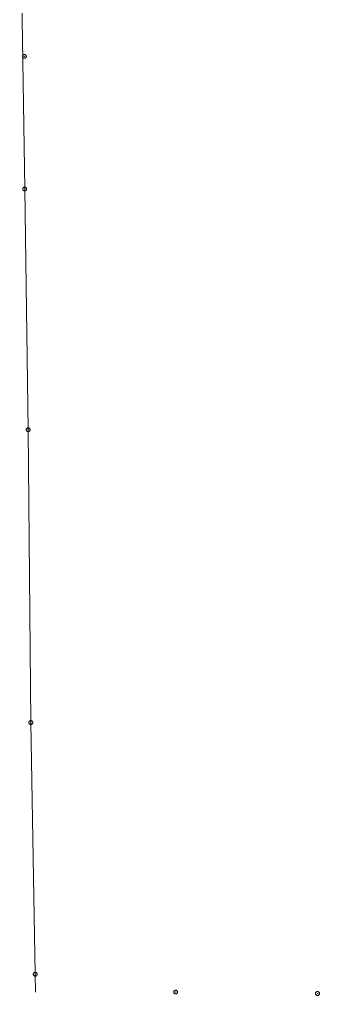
# Model space of a CAD drawing. Header units: metres. Extents: x 25504150 to 25508618, y 6694193 to 6702753.
# Drawn here: x 25506181.1 to 25506252.9, y 6696887 to 6697120.8 of the extents above; entities that cross this region are included whole.
import ezdxf

# ---------------------------------------------------------------- set-up
doc = ezdxf.new("R2010")
doc.units = ezdxf.units.M
for name, pattern in [('Sewer_node', [0]), ('Viemariputket', [0]), ('Viemarivarusteet', [0])]:
    doc.linetypes.add(name, pattern=pattern)
for name, color, linetype, lineweight in [('Sewer_node', 7, 'Sewer_node', 0), ('Viemariputket', 7, 'Viemariputket', 0), ('Viemarivarusteet', 7, 'Viemarivarusteet', 0)]:
    doc.layers.add(name, color=color, linetype=linetype, lineweight=lineweight)

msp = doc.modelspace()

# ---------------------------------------------------------------- linework, layer by layer
at = {"layer": 'Sewer_node', "color": 46, "linetype": 'Continuous', "true_color": 0x7f5f00, "flags": 128}
for points, elevation in [([(25506182.69, 6697111.96), (25506182.68, 6697112.03), (25506182.67, 6697112.1), (25506182.64, 6697112.17), (25506182.6, 6697112.23), (25506182.56, 6697112.29), (25506182.5, 6697112.33), (25506182.44, 6697112.37), (25506182.37, 6697112.4), (25506182.3, 6697112.41), (25506182.23, 6697112.42), (25506182.16, 6697112.41), (25506182.09, 6697112.4), (25506182.02, 6697112.37), (25506181.96, 6697112.33), (25506181.9, 6697112.29), (25506181.86, 6697112.23), (25506181.82, 6697112.17), (25506181.79, 6697112.1), (25506181.78, 6697112.03), (25506181.77, 6697111.96), (25506181.78, 6697111.89), (25506181.79, 6697111.82), (25506181.82, 6697111.75), (25506181.86, 6697111.69), (25506181.9, 6697111.63), (25506181.96, 6697111.59), (25506182.02, 6697111.55), (25506182.09, 6697111.52), (25506182.16, 6697111.51), (25506182.23, 6697111.5), (25506182.3, 6697111.51), (25506182.37, 6697111.52), (25506182.44, 6697111.55), (25506182.5, 6697111.59), (25506182.56, 6697111.63), (25506182.6, 6697111.69), (25506182.64, 6697111.75), (25506182.67, 6697111.82), (25506182.68, 6697111.89)], 38.69), ([(25506182.75, 6697080.22), (25506182.74, 6697080.29), (25506182.73, 6697080.36), (25506182.7, 6697080.43), (25506182.66, 6697080.49), (25506182.62, 6697080.55), (25506182.56, 6697080.59), (25506182.5, 6697080.63), (25506182.43, 6697080.66), (25506182.36, 6697080.67), (25506182.29, 6697080.68), (25506182.22, 6697080.67), (25506182.15, 6697080.66), (25506182.08, 6697080.63), (25506182.02, 6697080.59), (25506181.96, 6697080.55), (25506181.92, 6697080.49), (25506181.88, 6697080.43), (25506181.85, 6697080.36), (25506181.84, 6697080.29), (25506181.83, 6697080.22), (25506181.84, 6697080.15), (25506181.85, 6697080.08), (25506181.88, 6697080.01), (25506181.92, 6697079.95), (25506181.96, 6697079.89), (25506182.02, 6697079.85), (25506182.08, 6697079.81), (25506182.15, 6697079.78), (25506182.22, 6697079.77), (25506182.29, 6697079.76), (25506182.36, 6697079.77), (25506182.43, 6697079.78), (25506182.5, 6697079.81), (25506182.56, 6697079.85), (25506182.62, 6697079.89), (25506182.66, 6697079.95), (25506182.7, 6697080.01), (25506182.73, 6697080.08), (25506182.74, 6697080.15)], 37.84), ([(25506183.58, 6697022.52), (25506183.57, 6697022.59), (25506183.56, 6697022.66), (25506183.53, 6697022.73), (25506183.49, 6697022.79), (25506183.45, 6697022.85), (25506183.39, 6697022.89), (25506183.33, 6697022.93), (25506183.26, 6697022.96), (25506183.19, 6697022.97), (25506183.12, 6697022.98), (25506183.05, 6697022.97), (25506182.98, 6697022.96), (25506182.91, 6697022.93), (25506182.85, 6697022.89), (25506182.79, 6697022.85), (25506182.75, 6697022.79), (25506182.71, 6697022.73), (25506182.68, 6697022.66), (25506182.67, 6697022.59), (25506182.66, 6697022.52), (25506182.67, 6697022.45), (25506182.68, 6697022.38), (25506182.71, 6697022.31), (25506182.75, 6697022.25), (25506182.79, 6697022.19), (25506182.85, 6697022.15), (25506182.91, 6697022.11), (25506182.98, 6697022.08), (25506183.05, 6697022.07), (25506183.12, 6697022.06), (25506183.19, 6697022.07), (25506183.26, 6697022.08), (25506183.33, 6697022.11), (25506183.39, 6697022.15), (25506183.45, 6697022.19), (25506183.49, 6697022.25), (25506183.53, 6697022.31), (25506183.56, 6697022.38), (25506183.57, 6697022.45)], 37.91), ([(25506184.23, 6696952.38), (25506184.22, 6696952.45), (25506184.21, 6696952.53), (25506184.18, 6696952.59), (25506184.14, 6696952.66), (25506184.09, 6696952.71), (25506184.04, 6696952.76), (25506183.97, 6696952.8), (25506183.91, 6696952.83), (25506183.83, 6696952.84), (25506183.76, 6696952.85), (25506183.69, 6696952.84), (25506183.61, 6696952.83), (25506183.55, 6696952.8), (25506183.48, 6696952.76), (25506183.43, 6696952.71), (25506183.38, 6696952.66), (25506183.34, 6696952.59), (25506183.31, 6696952.53), (25506183.3, 6696952.45), (25506183.29, 6696952.38), (25506183.3, 6696952.31), (25506183.31, 6696952.23), (25506183.34, 6696952.17), (25506183.38, 6696952.1), (25506183.43, 6696952.05), (25506183.48, 6696952), (25506183.55, 6696951.96), (25506183.61, 6696951.93), (25506183.69, 6696951.92), (25506183.76, 6696951.91), (25506183.83, 6696951.92), (25506183.91, 6696951.93), (25506183.97, 6696951.96), (25506184.04, 6696952), (25506184.09, 6696952.05), (25506184.14, 6696952.1), (25506184.18, 6696952.17), (25506184.21, 6696952.23), (25506184.22, 6696952.31)], 38.69), ([(25506185.27, 6696892.09), (25506185.26, 6696892.16), (25506185.25, 6696892.23), (25506185.22, 6696892.3), (25506185.18, 6696892.36), (25506185.14, 6696892.42), (25506185.08, 6696892.46), (25506185.02, 6696892.5), (25506184.95, 6696892.53), (25506184.88, 6696892.54), (25506184.81, 6696892.55), (25506184.74, 6696892.54), (25506184.67, 6696892.53), (25506184.6, 6696892.5), (25506184.54, 6696892.46), (25506184.48, 6696892.42), (25506184.44, 6696892.36), (25506184.4, 6696892.3), (25506184.37, 6696892.23), (25506184.36, 6696892.16), (25506184.35, 6696892.09), (25506184.36, 6696892.02), (25506184.37, 6696891.95), (25506184.4, 6696891.88), (25506184.44, 6696891.82), (25506184.48, 6696891.76), (25506184.54, 6696891.72), (25506184.6, 6696891.68), (25506184.67, 6696891.65), (25506184.74, 6696891.64), (25506184.81, 6696891.63), (25506184.88, 6696891.64), (25506184.95, 6696891.65), (25506185.02, 6696891.68), (25506185.08, 6696891.72), (25506185.14, 6696891.76), (25506185.18, 6696891.82), (25506185.22, 6696891.88), (25506185.25, 6696891.95), (25506185.26, 6696892.02)], 38.3), ([(25506218.9, 6696887.83), (25506218.89, 6696887.9), (25506218.88, 6696887.97), (25506218.85, 6696888.04), (25506218.81, 6696888.1), (25506218.77, 6696888.16), (25506218.71, 6696888.2), (25506218.65, 6696888.24), (25506218.58, 6696888.27), (25506218.51, 6696888.28), (25506218.44, 6696888.29), (25506218.37, 6696888.28), (25506218.3, 6696888.27), (25506218.23, 6696888.24), (25506218.17, 6696888.2), (25506218.11, 6696888.16), (25506218.07, 6696888.1), (25506218.03, 6696888.04), (25506218, 6696887.97), (25506217.99, 6696887.9), (25506217.98, 6696887.83), (25506217.99, 6696887.76), (25506218, 6696887.69), (25506218.03, 6696887.62), (25506218.07, 6696887.56), (25506218.11, 6696887.5), (25506218.17, 6696887.46), (25506218.23, 6696887.42), (25506218.3, 6696887.39), (25506218.37, 6696887.38), (25506218.44, 6696887.37), (25506218.51, 6696887.38), (25506218.58, 6696887.39), (25506218.65, 6696887.42), (25506218.71, 6696887.46), (25506218.77, 6696887.5), (25506218.81, 6696887.56), (25506218.85, 6696887.62), (25506218.88, 6696887.69), (25506218.89, 6696887.76)], 39.19), ([(25506252.92, 6696887.48), (25506252.91, 6696887.55), (25506252.9, 6696887.63), (25506252.87, 6696887.69), (25506252.83, 6696887.76), (25506252.78, 6696887.81), (25506252.73, 6696887.86), (25506252.66, 6696887.9), (25506252.6, 6696887.93), (25506252.52, 6696887.94), (25506252.45, 6696887.95), (25506252.38, 6696887.94), (25506252.3, 6696887.93), (25506252.24, 6696887.9), (25506252.17, 6696887.86), (25506252.12, 6696887.81), (25506252.07, 6696887.76), (25506252.03, 6696887.69), (25506252, 6696887.63), (25506251.99, 6696887.55), (25506251.98, 6696887.48), (25506251.99, 6696887.41), (25506252, 6696887.33), (25506252.03, 6696887.27), (25506252.07, 6696887.2), (25506252.12, 6696887.15), (25506252.17, 6696887.1), (25506252.24, 6696887.06), (25506252.3, 6696887.03), (25506252.38, 6696887.02), (25506252.45, 6696887.01), (25506252.52, 6696887.02), (25506252.6, 6696887.03), (25506252.66, 6696887.06), (25506252.73, 6696887.1), (25506252.78, 6696887.15), (25506252.83, 6696887.2), (25506252.87, 6696887.27), (25506252.9, 6696887.33), (25506252.91, 6696887.41)], 39.12)]:
    msp.add_lwpolyline(points, close=True, dxfattribs=dict(at, elevation=elevation))
at = {"layer": 'Viemariputket', "color": 1, "linetype": 'Continuous', "lineweight": 15}
for p, q in [((25506181.05, 6697161.01), (25506182.29, 6697080.22)), ((25506182.29, 6697080.22), (25506183.12, 6697022.52)), ((25506183.12, 6697022.52), (25506183.76, 6696952.38)), ((25506183.76, 6696952.38), (25506184.81, 6696892.09)), ((25506184.81, 6696892.09), (25506184.91, 6696887.79))]:
    msp.add_line(p, q, dxfattribs=at)
at = {"layer": 'Viemarivarusteet', "color": 1}
for p in [(25506182.23, 6697111.96, 38.69), (25506182.29, 6697080.22, 37.84), (25506183.12, 6697022.52, 37.91), (25506183.76, 6696952.38, 38.69), (25506184.81, 6696892.09, 38.3), (25506218.44, 6696887.83, 39.19), (25506252.45, 6696887.48, 39.12)]:
    msp.add_point(p, dxfattribs=at)

doc.saveas('drawing.dxf')
